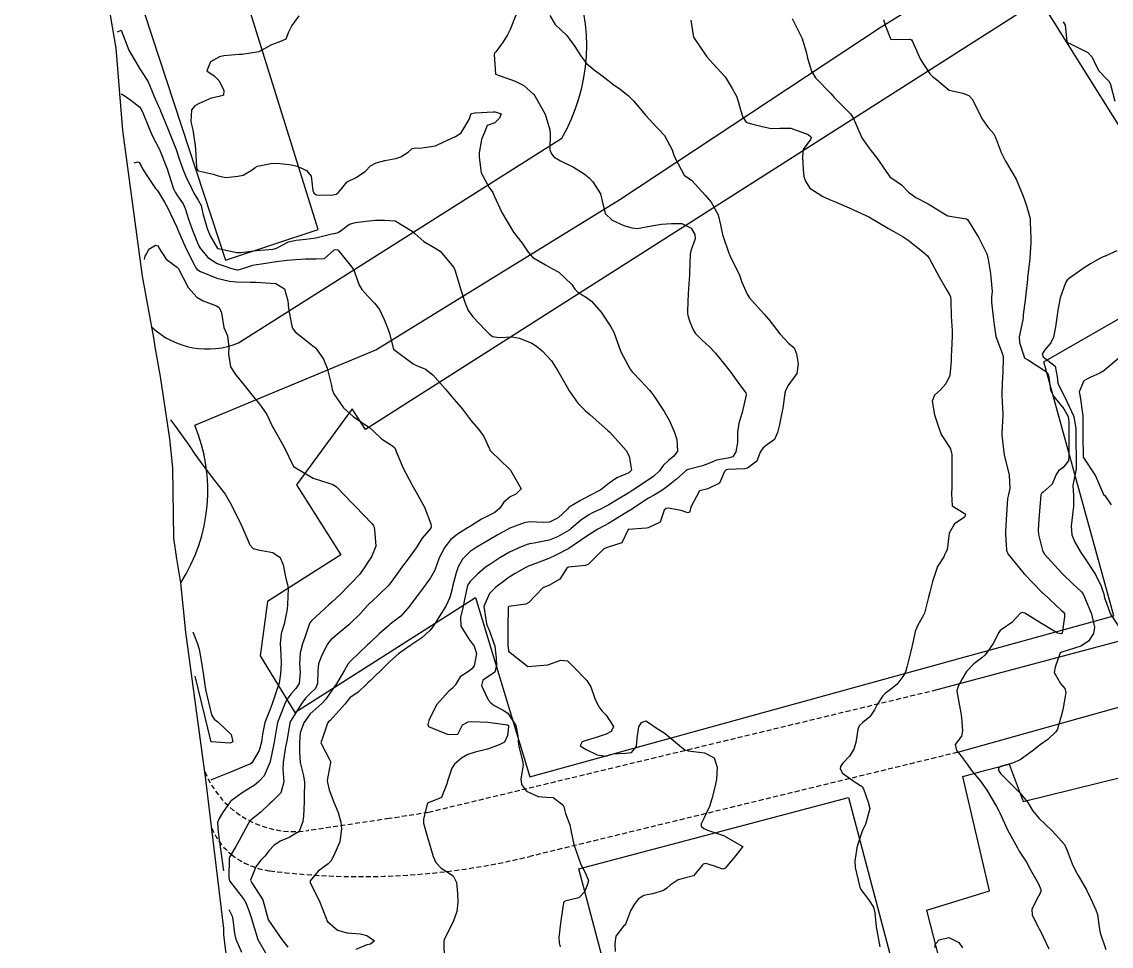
# Model space of a CAD drawing. Header units: metres. Extents: x 292545 to 299085, y 7450245 to 7463078.
# Drawn here: x 296033.8 to 296144.2, y 7455390.2 to 7455483.9 of the extents above; entities that cross this region are included whole.
import ezdxf

# ---------------------------------------------------------------- set-up
doc = ezdxf.new("R2010")
doc.units = ezdxf.units.M
doc.linetypes.add('DASHED', pattern=[0.75, 0.5, -0.25])
for name, color, linetype in [('Area', 45, 'Continuous'), ('Curvas de Nivel 1m', 11, 'Continuous'), ('Curvas de Nivel 5m', 15, 'Continuous'), ('Edificações', 30, 'Continuous'), ('Vias Primárias', 230, 'Continuous'), ('Vias Secundárias', 230, 'DASHED')]:
    doc.layers.add(name, color=color, linetype=linetype)

msp = doc.modelspace()

# ---------------------------------------------------------------- linework, layer by layer
at = {"layer": 'Area'}
msp.add_polyline3d([(296054.89, 7455386.61, 708.55), (296054.32, 7455391.37, 707.83), (296054.32, 7455392.01, 698.09), (296052.5, 7455407.09, 700.59), (296050.46, 7455422.05, 701.82), (296049.96, 7455427.05, 701.51), (296049.57, 7455429.49, 701.46), (296049.26, 7455431.58, 701.39), (296049.14, 7455438.7, 701.05), (296048.86, 7455441.63, 700.8), (296047.89, 7455447.95, 700.31), (296047.39, 7455450.76, 700.3), (296047.22, 7455451.88, 700.38), (296046.07, 7455458.13, 699.91), (296044.08, 7455472.91, 700.75), (296043.41, 7455481.26, 696.36), (296041.53, 7455492.29, 702.73)], dxfattribs=at)
at = {"layer": 'Curvas de Nivel 1m', "flags": 128}
for points, elevation in [([(296061.92, 7455484.52), (296061.22, 7455483.55), (296060.88, 7455482.86), (296060.6, 7455482.16), (296059.89, 7455481.86), (296059.16, 7455481.6), (296057.88, 7455480.89), (296056.19, 7455480.61), (296055.88, 7455480.59), (296054.33, 7455480.48), (296053.87, 7455480.36), (296052.97, 7455479.85), (296052.59, 7455478.96), (296053.33, 7455478.43), (296053.84, 7455477.94), (296054.32, 7455476.94), (296054.3, 7455476.47), (296053.83, 7455476.36), (296053.04, 7455476.17), (296051.82, 7455475.64), (296051.39, 7455475.4), (296051.04, 7455474.98), (296050.99, 7455473.78), (296051.18, 7455472.98), (296051.41, 7455471.33), (296051.44, 7455470.97), (296051.54, 7455469.17), (296051.59, 7455468.97), (296051.73, 7455468.81), (296053.24, 7455468.46), (296053.73, 7455468.3), (296054.51, 7455468.15), (296055.73, 7455468.26), (296056.28, 7455468.37), (296057.2, 7455468.91), (296057.48, 7455469.16), (296057.74, 7455469.29), (296059.07, 7455469.56), (296059.74, 7455469.59), (296061.18, 7455469.42), (296061.74, 7455469.28), (296062.71, 7455468.84), (296063.16, 7455468.26), (296063.35, 7455466.83), (296063.45, 7455466.56), (296063.71, 7455466.39), (296065.23, 7455466.33), (296065.71, 7455466.44), (296065.92, 7455466.59), (296066.09, 7455466.8), (296066.8, 7455467.71), (296067.73, 7455468.14), (296068.67, 7455468.77), (296069.18, 7455469.32), (296069.75, 7455469.61), (296070.64, 7455469.85), (296071.75, 7455470.06), (296072.26, 7455470.22), (296072.99, 7455470.72), (296073.41, 7455471.07), (296073.77, 7455471.13), (296074.17, 7455471.11), (296075.77, 7455471.36), (296076.68, 7455471.77), (296077.78, 7455472.3), (296078.38, 7455472.65), (296079.17, 7455474.01), (296079.39, 7455474.64), (296079.74, 7455474.69), (296079.8, 7455474.7), (296081.62, 7455474.79), (296081.81, 7455474.79), (296082.41, 7455474.6), (296082.27, 7455474.14), (296081.79, 7455473.67), (296080.99, 7455473.42), (296080.7, 7455472.62), (296080.42, 7455471.98), (296080.2, 7455470.63), (296080.2, 7455470.19), (296080.39, 7455468.62), (296081.2, 7455467.13), (296081.57, 7455466.61), (296081.62, 7455466.52), (296081.71, 7455466.29), (296082.5, 7455464.6), (296083.66, 7455462.59), (296084.55, 7455461.48), (296085.15, 7455460.57), (296085.64, 7455460.04), (296086.9, 7455459.27), (296087.62, 7455458.89), (296088.26, 7455458.53), (296089.6, 7455457.3), (296089.88, 7455456.8), (296090.18, 7455456.51), (296091.07, 7455455.98), (296091.58, 7455455.59), (296092.55, 7455454.48), (296093.55, 7455452.98), (296093.84, 7455452.47), (296094.02, 7455451.99), (296094.56, 7455450.46), (296095.5, 7455448.7), (296095.69, 7455448.45), (296096.57, 7455447.52), (296097.47, 7455446.58), (296097.6, 7455446.42), (296097.89, 7455445.99), (296098.93, 7455444.41), (296099.44, 7455443.54), (296099.97, 7455442.39), (296100.24, 7455441.57), (296100.3, 7455440.39), (296099.92, 7455439.87), (296099.39, 7455439.45), (296098.85, 7455438.94), (296098.46, 7455438.41), (296097.91, 7455437.87), (296097.36, 7455437.5), (296095.78, 7455436.44), (296095.35, 7455436.17), (296094.29, 7455435.52), (296093.34, 7455434.96), (296092.41, 7455434.48), (296091.68, 7455434.14), (296091.32, 7455433.94), (296090.46, 7455433.36), (296089.49, 7455432.52), (296089.39, 7455432.43), (296089.3, 7455432.37), (296088.12, 7455431.71), (296087.29, 7455431.36), (296085.78, 7455431.06), (296085.29, 7455431), (296084.95, 7455430.91), (296084.2, 7455430.58), (296083.57, 7455430.3), (296083.28, 7455430.14), (296082.3, 7455429.57), (296081.27, 7455428.91), (296080.85, 7455428.62), (296079.98, 7455427.9), (296079.24, 7455427.15), (296079.04, 7455426.83), (296078.98, 7455426.64), (296078.68, 7455425.18), (296078.57, 7455424.65), (296078.31, 7455423.54), (296078.35, 7455422.65), (296079.17, 7455421.28), (296079.69, 7455420.63), (296079.92, 7455419.87), (296079.69, 7455418.63), (296079.46, 7455418.31), (296079.13, 7455418.04), (296078.28, 7455417.5), (296077.76, 7455416.65), (296077.45, 7455416.32), (296077.11, 7455416.06), (296075.86, 7455414.68), (296075.08, 7455413.1), (296074.99, 7455412.69), (296075.07, 7455412.49), (296075.47, 7455412.29), (296077.06, 7455411.66), (296078.02, 7455411.69), (296078.52, 7455412.65), (296079.08, 7455412.94), (296079.42, 7455412.98), (296081.08, 7455412.92), (296081.35, 7455412.89), (296083.07, 7455412.66), (296083.15, 7455412.59), (296083.17, 7455412.49), (296083.06, 7455411.56), (296082.76, 7455410.88), (296082.22, 7455410.6), (296081.04, 7455410.18), (296079.8, 7455409.86), (296079.03, 7455409.62), (296078.41, 7455409.26), (296077.69, 7455408.65), (296077.42, 7455408.25), (296077.01, 7455407.05), (296076.93, 7455406.66), (296076.37, 7455405.28), (296074.97, 7455404.69), (296074.55, 7455403.1), (296074.55, 7455402.69), (296074.93, 7455401.34), (296075.14, 7455400.69), (296075.53, 7455399.3), (296075.81, 7455398.68), (296076.33, 7455398.1), (296076.89, 7455397.78), (296077.57, 7455397.34), (296077.9, 7455396.65), (296077.99, 7455395.53), (296078.02, 7455394.65), (296077.92, 7455393.73), (296077.56, 7455392.66), (296076.82, 7455391.22), (296076.65, 7455390.84), (296076.63, 7455390.67), (296076.65, 7455388.81)], 696), ([(296087.35, 7455484.55), (296087.91, 7455483.66), (296088.48, 7455483.1), (296089.08, 7455482.52), (296089.89, 7455481.41), (296090.45, 7455480.51), (296091.07, 7455479.71), (296091.86, 7455479.06), (296092.62, 7455478.48), (296093.84, 7455477.52), (296094.47, 7455477.09), (296095.3, 7455476.45), (296095.82, 7455475.91), (296097.08, 7455474.43), (296097.8, 7455473.66), (296098.97, 7455472.41), (296099.77, 7455470.93), (296099.88, 7455470.51), (296099.92, 7455470.4), (296100.07, 7455470.08), (296100.96, 7455468.38), (296101.42, 7455468.06), (296101.73, 7455467.83), (296103.11, 7455466.36), (296103.7, 7455465.62), (296104.43, 7455464.34), (296104.66, 7455463.35), (296104.87, 7455462.34), (296105.5, 7455460.47), (296105.55, 7455460.33), (296105.64, 7455460.11), (296106.53, 7455458.32), (296106.82, 7455457.53), (296107.34, 7455456.3), (296107.59, 7455455.95), (296109.09, 7455454.28), (296109.56, 7455453.73), (296110.65, 7455452.27), (296111.53, 7455451.34), (296112.13, 7455450.85), (296112.36, 7455450.25), (296112.53, 7455449.23), (296112.38, 7455448.25), (296111.48, 7455447.02), (296111.23, 7455446.51), (296111.18, 7455446.26), (296110.97, 7455444.76), (296110.88, 7455444.27), (296110.62, 7455443.08), (296110.43, 7455442.27), (296110.13, 7455441.56), (296109.41, 7455441.05), (296108.97, 7455440.72), (296108.66, 7455440.29), (296108.32, 7455439.36), (296107.38, 7455438.68), (296107.08, 7455438.61), (296105.38, 7455438.52), (296105.22, 7455438.49), (296105.06, 7455438.33), (296104.54, 7455437.16), (296103.36, 7455436.56), (296102.53, 7455436.36), (296101.62, 7455434.66), (296101.58, 7455434.38), (296101.51, 7455434.2), (296101.33, 7455434.14), (296100.67, 7455434.39), (296099.34, 7455434.62), (296099.15, 7455434.58), (296098.94, 7455434.4), (296098.54, 7455433.18), (296097.31, 7455432.61), (296097.14, 7455432.59), (296095.3, 7455432.46), (296094.64, 7455431.1), (296093.28, 7455430.64), (296092.83, 7455430.48), (296091.27, 7455428.95), (296090.96, 7455428.81), (296089.26, 7455428.63), (296089.18, 7455428.61), (296089.07, 7455428.52), (296088.37, 7455427.41), (296087.24, 7455426.77), (296087.06, 7455426.71), (296086.63, 7455426.55), (296085.22, 7455425.03), (296084.91, 7455424.88), (296083.21, 7455424.64), (296083.13, 7455424.59), (296083.12, 7455424.5), (296083.1, 7455422.59), (296083.1, 7455420.66), (296083.11, 7455420.59), (296083.12, 7455420.54), (296083.16, 7455420.1), (296085.14, 7455418.57), (296087.14, 7455418.74), (296088.48, 7455419.19), (296089.15, 7455419.12), (296089.74, 7455418.51), (296091.12, 7455417.14), (296091.51, 7455416.49), (296091.93, 7455415.32), (296092.32, 7455414.48), (296092.65, 7455414.04), (296093.08, 7455413.62), (296093.8, 7455412.46), (296093.56, 7455411.97), (296093.06, 7455411.71), (296092.14, 7455411.4), (296091.05, 7455411.06), (296090.62, 7455410.93), (296090.44, 7455410.51), (296091.04, 7455410.15), (296092.15, 7455409.6), (296093.03, 7455409.47), (296093.77, 7455409.72), (296095.04, 7455409.78), (296095.63, 7455409.85), (296096.14, 7455410.44), (296096.19, 7455411.3), (296096.38, 7455412.44), (296096.63, 7455412.89), (296097.08, 7455413.05), (296097.46, 7455412.81), (296098.03, 7455412.42), (296099.06, 7455411.77), (296100.69, 7455410.38), (296101.04, 7455410.1), (296101.39, 7455410.02), (296103.04, 7455409.81), (296104, 7455409.31), (296104.33, 7455408.34), (296104.23, 7455407.11), (296104.07, 7455406.34), (296103.78, 7455405.15), (296103.55, 7455404.35), (296102.96, 7455403.14), (296102.69, 7455402.62), (296102.69, 7455402.36), (296102.95, 7455402.12), (296103.34, 7455401.96), (296104.94, 7455401.43), (296106.92, 7455400.31), (296106.02, 7455399.21), (296105.31, 7455398.33), (296105.12, 7455398.11), (296104.9, 7455398.01), (296103.93, 7455398.34), (296103.15, 7455398.6), (296102.9, 7455398.52), (296102.82, 7455398.45), (296102.76, 7455398.36), (296101.91, 7455397.34), (296100.88, 7455397.06), (296100.35, 7455396.92), (296099.54, 7455396.39), (296099.2, 7455396.08), (296098.87, 7455395.84), (296097.76, 7455395.52), (296096.87, 7455395.34), (296096.32, 7455394.98), (296095.9, 7455394.44), (296095.52, 7455393.77), (296095.02, 7455392.45), (296094.94, 7455392.34), (296094.83, 7455392.24), (296094.05, 7455391.22), (296093.94, 7455390.46), (296093.98, 7455389.65)], 694), ([(296101.64, 7455484.09), (296101.9, 7455482.37), (296103.27, 7455480.36), (296103.87, 7455479.69), (296105.11, 7455478.34), (296105.84, 7455477.15), (296106.14, 7455476.63), (296106.3, 7455476.32), (296106.52, 7455475.62), (296106.88, 7455474.31), (296107.24, 7455473.75), (296107.8, 7455473.56), (296108.74, 7455473.34), (296109.79, 7455473.12), (296110.68, 7455473.15), (296111.79, 7455473.15), (296113.53, 7455472.49), (296113.78, 7455472.3), (296113.83, 7455472.23), (296113.84, 7455472.17), (296113.78, 7455472), (296113.03, 7455470.97), (296112.97, 7455470.24), (296113.03, 7455468.95), (296113.11, 7455468.24), (296113.25, 7455467.76), (296113.72, 7455467.07), (296115.02, 7455466.22), (296115.71, 7455465.91), (296116.2, 7455465.7), (296117.7, 7455465.06), (296119.68, 7455464.16), (296121.67, 7455462.98), (296122.21, 7455462.67), (296123.17, 7455462.12), (296123.66, 7455461.78), (296125.12, 7455460.62), (296125.63, 7455460.18), (296125.71, 7455460.09), (296125.82, 7455459.9), (296126.8, 7455458.08), (296127.6, 7455456.72), (296127.84, 7455456.31), (296127.95, 7455456.06), (296128, 7455455.65), (296128.04, 7455454.06), (296128.12, 7455452.63), (296128.12, 7455452.06), (296128.05, 7455450.58), (296128.03, 7455450.06), (296128.03, 7455449.55), (296127.9, 7455448.06), (296127.48, 7455447.23), (296126.94, 7455446.62), (296126.34, 7455446.08), (296126.09, 7455445.46), (296126.34, 7455444.08), (296126.77, 7455442.74), (296127.03, 7455442.07), (296127.42, 7455441.46), (296127.97, 7455440.62), (296128.09, 7455440.06), (296128.1, 7455439.35), (296128.11, 7455438.06), (296128.1, 7455436.79), (296128.05, 7455436.06), (296128.14, 7455434.86), (296129.33, 7455434.11), (296129.44, 7455434.04), (296129.47, 7455433.9), (296129.33, 7455433.68), (296128.36, 7455433.01), (296127.83, 7455432.06), (296127.61, 7455430.39), (296127.45, 7455430.07), (296127.4, 7455429.95), (296127.28, 7455429.68), (296126.66, 7455428.68), (296126.43, 7455428.08), (296126.14, 7455427.19), (296125.85, 7455426.08), (296125.73, 7455425.58), (296125.35, 7455424.09), (296125.32, 7455423.98), (296125.21, 7455423.77), (296124.6, 7455422.69), (296124.39, 7455422.1), (296124.18, 7455421.11), (296123.93, 7455420.11), (296123.52, 7455418.49), (296123.44, 7455418.12), (296123.35, 7455417.91), (296123.13, 7455417.53), (296122.51, 7455416.74), (296121.76, 7455416.13), (296121.39, 7455415.86), (296121.11, 7455415.57), (296120.54, 7455414.71), (296120.26, 7455414.15), (296119.8, 7455413.44), (296119.07, 7455412.87), (296118.69, 7455412.55), (296118.56, 7455412.18), (296118.38, 7455410.85), (296118.16, 7455410.18), (296117.74, 7455409.48), (296117.03, 7455408.72), (296116.8, 7455408.42), (296116.79, 7455408.19), (296117.02, 7455407.75), (296118.4, 7455406.77), (296119, 7455406.38), (296119.15, 7455406.17), (296119.62, 7455404.8), (296119.8, 7455404.16), (296119.33, 7455402.54), (296119.15, 7455402.17), (296119.09, 7455402.03), (296118.95, 7455401.67), (296118.56, 7455400.54), (296118.47, 7455400.17), (296118.25, 7455398.83), (296118.3, 7455398.18), (296118.73, 7455396.32), (296118.77, 7455396.17), (296118.87, 7455395.96), (296119.64, 7455394.94), (296120.16, 7455394.15), (296120.3, 7455393.6), (296120.43, 7455392.15), (296120.8, 7455390.14)], 693), ([(296111.92, 7455484.25), (296112.94, 7455482.24), (296113.38, 7455480.73), (296113.47, 7455480.23), (296113.86, 7455478.91), (296114.27, 7455478.23), (296115.84, 7455476.64), (296116.04, 7455476.41), (296116.22, 7455476.2), (296117.81, 7455474.59), (296118.08, 7455474.18), (296118.32, 7455473.65), (296118.96, 7455472.17), (296119.77, 7455471.02), (296120.47, 7455470.15), (296121.73, 7455468.31), (296121.81, 7455468.21), (296121.92, 7455468.14), (296122.98, 7455467.38), (296123.72, 7455466.64), (296124.46, 7455466.1), (296125.7, 7455465.47), (296127.29, 7455464.47), (296127.69, 7455464.26), (296128.91, 7455464.05), (296129.57, 7455463.93), (296129.68, 7455463.87), (296130.84, 7455462.03), (296131.64, 7455460.39), (296131.73, 7455460.02), (296132.01, 7455458.4), (296132.06, 7455458.01), (296132.17, 7455456.58), (296132.13, 7455456.01), (296132.11, 7455455.49), (296132.28, 7455454.01), (296132.37, 7455453.2), (296132.57, 7455452.01), (296133.2, 7455450.32), (296133.3, 7455450), (296133.25, 7455448.25), (296133.24, 7455448), (296133.17, 7455446.31), (296133.17, 7455446), (296133.28, 7455444.17), (296133.28, 7455444), (296133.18, 7455442.25), (296133.17, 7455442), (296133.4, 7455440), (296133.9, 7455437.99), (296133.99, 7455436.62), (296133.84, 7455435.99), (296133.75, 7455435.59), (296133.65, 7455434), (296133.55, 7455432.24), (296133.54, 7455432), (296133.64, 7455430.34), (296133.77, 7455429.99), (296135.26, 7455428.14), (296135.41, 7455427.97), (296137.23, 7455426.11), (296137.4, 7455425.95), (296139.22, 7455424.23), (296139.38, 7455424.09), (296139.53, 7455423.93), (296139.52, 7455423.61), (296139.28, 7455421.93), (296139.18, 7455421.87), (296138.81, 7455421.93), (296137.2, 7455422.93), (296135.5, 7455423.97), (296135.21, 7455424.03), (296135.07, 7455423.97), (296134.17, 7455423.01), (296133.19, 7455422.36), (296132.98, 7455422.21), (296132.85, 7455422), (296132.3, 7455420.88), (296131.69, 7455420.01), (296131.45, 7455419.72), (296131.15, 7455419.45), (296130.34, 7455418.84), (296129.59, 7455418.04), (296129.13, 7455417.32), (296128.69, 7455416.48), (296128.6, 7455416.06), (296128.94, 7455414.21), (296128.97, 7455414.05), (296129.08, 7455413.4), (296129.19, 7455412.05), (296129.06, 7455411.48), (296128.45, 7455410.66), (296128.58, 7455410.05), (296129.04, 7455409.47), (296129.65, 7455408.66), (296130.1, 7455408.03), (296131.01, 7455406.94), (296131.64, 7455406.01), (296132.63, 7455404.35), (296132.84, 7455404), (296132.97, 7455403.72), (296133.74, 7455401.99), (296134.74, 7455400.17), (296134.84, 7455399.98), (296134.92, 7455399.84), (296135.65, 7455398.71), (296136.08, 7455397.96), (296136.88, 7455396.51), (296137.13, 7455395.95), (296137.12, 7455395.7), (296136.87, 7455395.29), (296136.19, 7455393.96), (296136.25, 7455393.36), (296136.84, 7455392.18), (296136.95, 7455391.95), (296137.07, 7455391.71), (296137.93, 7455389.94)], 692), ([(296121.17, 7455484.14), (296121.34, 7455483.57), (296121.9, 7455482.14), (296123.9, 7455482.16), (296124, 7455482.11), (296124.1, 7455481.91), (296124.92, 7455480.1), (296125.86, 7455478.65), (296126.15, 7455478.38), (296126.53, 7455478.08), (296127.84, 7455476.99), (296129.2, 7455476.68), (296129.83, 7455476.45), (296130.18, 7455476.04), (296130.53, 7455475.32), (296131.21, 7455474.03), (296131.79, 7455473.19), (296132.34, 7455472.56), (296132.6, 7455472.01), (296133.08, 7455470.68), (296133.42, 7455469.99), (296133.54, 7455469.78), (296133.75, 7455469.45), (296134.62, 7455467.98), (296135.27, 7455466.42), (296135.43, 7455465.97), (296135.7, 7455465.16), (296136.02, 7455463.97), (296136.05, 7455463.6), (296136.1, 7455461.97), (296136.09, 7455461.53), (296136, 7455459.97), (296135.97, 7455459.63), (296135.78, 7455457.97), (296135.77, 7455457.81), (296135.6, 7455456.3), (296135.56, 7455456), (296135.56, 7455455.97), (296135.34, 7455454.2), (296135.33, 7455453.97), (296135.29, 7455453.7), (296134.91, 7455451.98), (296134.95, 7455451.4), (296135.42, 7455449.97), (296135.44, 7455449.9), (296135.51, 7455449.82), (296135.85, 7455449.62), (296137.5, 7455448.58), (296137.83, 7455448.27), (296137.91, 7455447.94), (296138.11, 7455446.57), (296138.43, 7455445.94), (296139.45, 7455444.68), (296139.88, 7455443.92), (296139.97, 7455443.38), (296139.95, 7455441.91), (296139.94, 7455440.45), (296139.96, 7455439.92), (296139.91, 7455439.41), (296139.38, 7455438.73), (296138.91, 7455438.41), (296138.63, 7455437.94), (296138.25, 7455437.05), (296137.36, 7455436.22), (296137.2, 7455436.11), (296137.12, 7455435.95), (296136.98, 7455434.3), (296136.96, 7455433.95), (296136.86, 7455432.4), (296136.89, 7455431.95), (296137.29, 7455430.33), (296137.49, 7455429.95), (296139.25, 7455428.01), (296139.33, 7455427.93), (296140.32, 7455426.99), (296141.24, 7455426.12), (296141.39, 7455425.9), (296141.53, 7455425.6), (296142.25, 7455423.89), (296142.55, 7455422.53), (296142.44, 7455421.89), (296141.93, 7455421.13), (296141.17, 7455420.62), (296139.24, 7455420), (296139.16, 7455419.98), (296139.13, 7455419.97), (296139.08, 7455419.93), (296138.58, 7455418.49), (296138.46, 7455417.94), (296139.12, 7455416.85), (296139.54, 7455416.34), (296139.65, 7455415.92), (296139.35, 7455414.18), (296139.29, 7455413.93), (296139.26, 7455413.76), (296139.08, 7455413.17), (296138.79, 7455412.21), (296138.63, 7455411.93), (296137.83, 7455411.17), (296137.05, 7455410.6), (296136.25, 7455409.96), (296135.03, 7455409.11), (296134.25, 7455408.77), (296133.03, 7455408.41), (296132.81, 7455408.21), (296132.82, 7455408), (296133.02, 7455407.71), (296134.75, 7455405.98), (296134.99, 7455405.75), (296135.79, 7455404.77), (296136.28, 7455403.96), (296136.96, 7455403.16), (296138.23, 7455401.94), (296138.94, 7455401.17), (296139.51, 7455400.51), (296139.78, 7455399.92), (296140.28, 7455398.55), (296140.59, 7455397.91), (296140.9, 7455397.38), (296141.73, 7455395.9), (296142.11, 7455395.13), (296142.7, 7455393.88), (296142.85, 7455393.41), (296143.06, 7455391.88), (296143.14, 7455391.55), (296143.71, 7455389.87)], 691), ([(296043.54, 7455482.89), (296043.9, 7455483.06), (296044.7, 7455481.05), (296045.85, 7455479.08), (296045.88, 7455479.04), (296046.65, 7455477.84), (296046.98, 7455477.02), (296047.22, 7455476.41), (296047.81, 7455475.13), (296047.87, 7455475.01), (296047.91, 7455474.91), (296048.69, 7455473), (296049.29, 7455471.47), (296049.47, 7455470.99), (296049.75, 7455470.13), (296050.15, 7455468.99), (296050.48, 7455468.23), (296051.08, 7455466.98), (296051.29, 7455466.56), (296051.7, 7455465.83), (296052.02, 7455465.29), (296052.1, 7455464.96), (296052.18, 7455464.47), (296052.62, 7455462.96), (296052.94, 7455462.23), (296053.64, 7455461.01), (296053.73, 7455460.94), (296055.64, 7455460.52), (296056.04, 7455460.52), (296057.64, 7455460.72), (296059.32, 7455460.87), (296059.64, 7455460.96), (296060.88, 7455461.63), (296061.65, 7455461.79), (296062.62, 7455461.87), (296063.65, 7455462.01), (296065.27, 7455462.42), (296065.66, 7455462.49), (296065.91, 7455462.55), (296066.23, 7455462.79), (296067.05, 7455463.41), (296067.67, 7455463.57), (296068.74, 7455463.7), (296069.68, 7455463.8), (296070.61, 7455463.81), (296071.68, 7455463.73), (296073.39, 7455462.71), (296073.66, 7455462.45), (296074.6, 7455461.64), (296075.65, 7455461.03), (296076.23, 7455460.67), (296077.62, 7455459), (296077.76, 7455458.66), (296077.82, 7455458.45), (296078.36, 7455456.65), (296078.74, 7455455.49), (296079.09, 7455454.64), (296079.56, 7455454.02), (296080.88, 7455452.62), (296081.2, 7455452.28), (296081.54, 7455452.01), (296082.22, 7455451.92), (296083.54, 7455451.97), (296084.29, 7455451.83), (296085.53, 7455451.34), (296086, 7455451.04), (296086.58, 7455450.55), (296087.51, 7455449.56), (296088.18, 7455448.53), (296089.11, 7455446.89), (296089.33, 7455446.52), (296089.47, 7455446.28), (296090.2, 7455445.24), (296090.92, 7455444.5), (296091.45, 7455444.06), (296093.25, 7455442.47), (296093.42, 7455442.3), (296095.08, 7455440.45), (296095.39, 7455439.88), (296095.63, 7455438.45), (296095.37, 7455438.19), (296094.14, 7455437.69), (296093.36, 7455437.14), (296092.51, 7455436.48), (296091.35, 7455435.85), (296090.46, 7455435.39), (296089.33, 7455434.7), (296089.23, 7455434.62), (296089.14, 7455434.52), (296088.21, 7455433.64), (296087.31, 7455433.2), (296086.7, 7455433.17), (296085.31, 7455433.23), (296084.76, 7455433.13), (296083.3, 7455432.59), (296082.03, 7455431.86), (296081.29, 7455431.44), (296079.9, 7455430.63), (296079.28, 7455430.22), (296078.49, 7455429.43), (296078.07, 7455428.65), (296077.86, 7455428.05), (296077.5, 7455426.66), (296077.45, 7455426.43), (296077.22, 7455425.57), (296076.82, 7455424.67), (296076.19, 7455423.66), (296075.56, 7455422.68), (296075.41, 7455422.46), (296075.19, 7455422.2), (296074.39, 7455421.48), (296073.28, 7455420.71), (296073.21, 7455420.66), (296073.16, 7455420.64), (296072.03, 7455419.84), (296071.15, 7455419.08), (296070.8, 7455418.74), (296069.13, 7455417.08), (296068.96, 7455416.93), (296068.77, 7455416.76), (296067.92, 7455415.96), (296067.1, 7455415.37), (296066.82, 7455415.06), (296066.62, 7455414.79), (296065.08, 7455413.08), (296064.93, 7455412.95), (296064.81, 7455412.81), (296064.37, 7455411.5), (296064.15, 7455410.82), (296065.03, 7455409.12), (296065.14, 7455408.93), (296065.14, 7455408.81), (296065.02, 7455408.28), (296064.8, 7455407.01), (296064.82, 7455406.81), (296064.99, 7455406.06), (296065.47, 7455404.8), (296065.92, 7455403.76), (296066.16, 7455402.79), (296066.25, 7455402.1), (296066.06, 7455400.79), (296065.42, 7455399.32), (296065.16, 7455398.81), (296064.9, 7455398.54), (296063.89, 7455397.82), (296063.07, 7455396.83), (296063.07, 7455396.63), (296063.97, 7455394.82), (296064.71, 7455392.94), (296064.76, 7455392.81), (296064.83, 7455392.7), (296065.84, 7455391.81), (296066.82, 7455391.54), (296068.13, 7455391.46), (296068.82, 7455391.3), (296069.59, 7455390.75), (296069.17, 7455390.4), (296068.81, 7455390.33), (296067.71, 7455389.86)], 697), ([(296043.92, 7455476.57), (296043.95, 7455476.58), (296043.99, 7455476.58), (296044.1, 7455476.52), (296044.88, 7455475.99), (296045.82, 7455475.27), (296045.9, 7455475.13), (296045.95, 7455475.04), (296046.06, 7455474.79), (296046.77, 7455473.03), (296047.09, 7455472.33), (296047.76, 7455471.05), (296047.78, 7455471.01), (296047.79, 7455470.98), (296048.57, 7455469), (296048.98, 7455467.73), (296049.2, 7455467), (296049.37, 7455466.65), (296049.7, 7455466.16), (296050.18, 7455465.47), (296050.41, 7455464.98), (296050.75, 7455463.9), (296051.08, 7455462.98), (296051.65, 7455461.52), (296051.81, 7455461.14), (296051.91, 7455460.97), (296052.7, 7455460.02), (296053.63, 7455459.42), (296055.01, 7455458.93), (296055.62, 7455458.77), (296055.77, 7455458.77), (296056.24, 7455458.91), (296057.27, 7455459.26), (296057.63, 7455459.32), (296058.13, 7455459.39), (296059.63, 7455459.62), (296060.74, 7455459.75), (296061.63, 7455459.82), (296062.59, 7455459.88), (296063.63, 7455459.88), (296064.53, 7455459.92), (296065.5, 7455460.8), (296065.64, 7455460.83), (296065.86, 7455460.8), (296067.17, 7455459.23), (296067.48, 7455458.78), (296067.61, 7455458.46), (296068.03, 7455457.21), (296068.29, 7455456.77), (296068.91, 7455456.09), (296069.58, 7455455.38), (296070.08, 7455454.74), (296070.55, 7455453.75), (296070.96, 7455452.74), (296071.11, 7455452.31), (296071.52, 7455450.73), (296073.51, 7455449.26), (296073.86, 7455449.06), (296074.75, 7455448.69), (296075.49, 7455448.14), (296076.78, 7455446.67), (296077.47, 7455445.88), (296078.5, 7455444.65), (296079.43, 7455443.43), (296080.11, 7455442.63), (296080.67, 7455441.87), (296081.23, 7455440.61), (296081.29, 7455440.5), (296081.4, 7455440.35), (296083.24, 7455438.59), (296083.38, 7455438.45), (296084.44, 7455436.58), (296083.9, 7455436.04), (296083.34, 7455435.76), (296082.7, 7455435.23), (296082.29, 7455434.6), (296081.78, 7455434.16), (296081.32, 7455433.93), (296080.44, 7455433.5), (296079.31, 7455432.8), (296079.21, 7455432.73), (296079.08, 7455432.64), (296077.99, 7455431.96), (296077.29, 7455431.41), (296076.7, 7455430.67), (296076.15, 7455429.56), (296075.84, 7455428.68), (296075.67, 7455428.27), (296075.25, 7455427.54), (296074.9, 7455427.04), (296074.64, 7455426.7), (296074.04, 7455425.88), (296073.21, 7455424.76), (296073.19, 7455424.73), (296073.18, 7455424.71), (296072.26, 7455423.66), (296071.19, 7455422.85), (296071.03, 7455422.73), (296070.06, 7455421.87), (296069.17, 7455421.04), (296069.03, 7455420.9), (296068.88, 7455420.76), (296068.01, 7455419.92), (296067.15, 7455419.11), (296066.88, 7455418.78), (296066.53, 7455418.19), (296065.72, 7455416.8), (296065.48, 7455416.44), (296065.11, 7455415.89), (296064.65, 7455415.26), (296064.26, 7455414.82), (296063.64, 7455414.27), (296063.08, 7455413.76), (296062.43, 7455412.84), (296062.07, 7455411.83), (296061.97, 7455410.84), (296062, 7455409.88), (296062.07, 7455408.84), (296062.38, 7455407.47), (296062.49, 7455406.84), (296062.47, 7455405.35), (296062.45, 7455404.84), (296062.4, 7455403.4), (296062.34, 7455402.84), (296061.95, 7455401.83), (296060.94, 7455401.23), (296060.01, 7455400.86), (296059.38, 7455400.42), (296058.92, 7455399.89), (296058.48, 7455399.32), (296058.05, 7455398.89), (296057.55, 7455398.24), (296057.02, 7455396.9), (296057.15, 7455396.62), (296058.27, 7455394.89), (296058.81, 7455392.9), (296058.82, 7455392.88), (296058.83, 7455392.84), (296060.21, 7455390.87), (296060.8, 7455390.1)], 698), ([(296045.23, 7455469.61), (296045.58, 7455469.74), (296045.75, 7455469.67), (296045.97, 7455469.26), (296046.09, 7455469.03), (296046.72, 7455468.02), (296047.4, 7455467.01), (296047.55, 7455466.86), (296047.71, 7455466.65), (296048.3, 7455465.62), (296048.63, 7455465.01), (296049.55, 7455463.11), (296049.59, 7455462.99), (296049.61, 7455462.94), (296049.66, 7455462.83), (296050.47, 7455460.98), (296051.3, 7455459.3), (296051.48, 7455458.97), (296051.62, 7455458.81), (296051.96, 7455458.62), (296053.61, 7455457.93), (296054.89, 7455457.64), (296055.6, 7455457.55), (296057, 7455457.51), (296057.6, 7455457.51), (296059.05, 7455457.43), (296059.6, 7455457.38), (296060.47, 7455456.86), (296060.81, 7455455.63), (296060.87, 7455454.86), (296061.16, 7455453.24), (296061.28, 7455452.85), (296061.54, 7455452.49), (296063.16, 7455451.2), (296063.52, 7455450.94), (296063.58, 7455450.89), (296063.63, 7455450.83), (296064.42, 7455449.72), (296064.8, 7455448.81), (296065.22, 7455447.06), (296065.27, 7455446.8), (296065.31, 7455446.64), (296065.47, 7455446.21), (296066.43, 7455444.79), (296067.44, 7455443.92), (296069.11, 7455442.76), (296069.42, 7455442.48), (296070.31, 7455441.65), (296071.41, 7455440.94), (296071.64, 7455440.73), (296071.83, 7455440.29), (296072.46, 7455438.72), (296073.36, 7455437.01), (296073.53, 7455436.71), (296073.82, 7455436.23), (296074.67, 7455434.7), (296075.31, 7455433.01), (296075.34, 7455432.69), (296075.3, 7455432.6), (296074.42, 7455431.58), (296073.87, 7455430.7), (296073.64, 7455430.34), (296073.27, 7455429.84), (296072.79, 7455429.19), (296072.44, 7455428.72), (296071.94, 7455428.04), (296071.24, 7455427.09), (296071.09, 7455426.88), (296070.96, 7455426.73), (296069.22, 7455425.05), (296069.06, 7455424.91), (296068.92, 7455424.76), (296068.09, 7455423.88), (296067.19, 7455422.98), (296066.98, 7455422.78), (296066.02, 7455421.96), (296065.17, 7455421.25), (296064.96, 7455421.02), (296064.82, 7455420.81), (296064.26, 7455419.71), (296063.92, 7455418.82), (296063.84, 7455418.12), (296063.8, 7455416.82), (296063.6, 7455416.34), (296063.11, 7455415.84), (296062.6, 7455415.34), (296062.21, 7455414.84), (296061.07, 7455413.01), (296061.02, 7455412.85), (296060.72, 7455411.19), (296060.66, 7455410.86), (296060.58, 7455410.4), (296060.34, 7455408.86), (296060.3, 7455408.15), (296060.4, 7455406.86), (296060.11, 7455405.74), (296059.22, 7455404.88), (296058.97, 7455404.67), (296058.07, 7455403.78), (296056.95, 7455402.9), (296055.87, 7455400.92), (296055.53, 7455400.31), (296054.91, 7455399.29), (296054.85, 7455399.09), (296054.82, 7455397.18), (296054.88, 7455396.82), (296056.37, 7455394.91), (296056.55, 7455394.61), (296056.84, 7455393.83), (296057.16, 7455392.9), (296057.29, 7455392.43), (296057.78, 7455390.89), (296058.79, 7455389.13)], 699), ([(296145.07, 7455449.86), (296143.5, 7455448.55), (296143.09, 7455448.29), (296142.18, 7455447.89), (296141.72, 7455447.67), (296141.49, 7455447.52), (296141, 7455446.39), (296141.11, 7455445.9), (296141.37, 7455443.98), (296141.37, 7455443.9), (296141.37, 7455441.96), (296141.36, 7455441.9), (296141.36, 7455441.84), (296141.39, 7455439.9), (296141.4, 7455439.79), (296142.65, 7455437.89), (296143.36, 7455436.23), (296143.47, 7455435.99), (296143.61, 7455435.88), (296144.26, 7455434.94)], 689), ([(296048.92, 7455443.57), (296049.43, 7455442.89), (296050.8, 7455440.98), (296051.39, 7455440.08), (296052.18, 7455438.96), (296053.36, 7455437.42), (296053.74, 7455436.94), (296054.44, 7455436.03), (296055.09, 7455434.92), (296055.17, 7455434.76), (296055.33, 7455434.43), (296056.06, 7455432.91), (296056.67, 7455431.52), (296056.96, 7455430.9), (296057.28, 7455430.52), (296057.79, 7455430.38), (296059.28, 7455430.1), (296060.01, 7455429.61), (296060.33, 7455428.86), (296060.61, 7455427.49), (296060.78, 7455426.86), (296060.83, 7455426.46), (296060.76, 7455424.86), (296060.72, 7455424.37), (296060.42, 7455422.86), (296060.14, 7455421.91), (296060.02, 7455420.87), (296060.11, 7455419.82), (296060.13, 7455418.87), (296060.07, 7455417.8), (296059.92, 7455416.87), (296059.71, 7455416.28), (296059.26, 7455414.88), (296059.09, 7455414.39), (296058.48, 7455412.89), (296058.24, 7455411.7), (296058.14, 7455410.89), (296057.89, 7455410.04), (296057.23, 7455408.9), (296057.14, 7455408.78), (296057.02, 7455408.68), (296056.63, 7455408.51), (296055.01, 7455407.84), (296053.14, 7455407.09), (296053, 7455407.05)], 701), ([(296051.18, 7455422.08), (296051.62, 7455420.97), (296051.81, 7455420.31), (296052.06, 7455418.96), (296052.22, 7455417.87), (296052.47, 7455416.24), (296053.08, 7455413.67), (296053.34, 7455413.21), (296053.72, 7455412.94), (296055.05, 7455411.67), (296055.24, 7455410.92), (296055.04, 7455410.81), (296054.92, 7455410.8), (296053.04, 7455410.91), (296051.4, 7455417.57)], 702), ([(296126.36, 7455390.08), (296126.43, 7455390.45), (296126.81, 7455390.83), (296127.8, 7455391.08), (296128.81, 7455390.59), (296129.17, 7455390.04)], 693)]:
    msp.add_lwpolyline(points, dxfattribs=dict(at, elevation=elevation))
at = {"layer": 'Curvas de Nivel 5m', "flags": 128}
for points, elevation in [([(296083.92, 7455484.59), (296083.35, 7455483.15), (296083.06, 7455482.6), (296082.62, 7455481.88), (296081.89, 7455480.89), (296081.76, 7455480.74), (296081.71, 7455480.61), (296081.85, 7455478.61), (296083.85, 7455477.89), (296084.72, 7455477.46), (296085.72, 7455476.56), (296085.83, 7455476.4), (296086.88, 7455474.55), (296087.37, 7455472.96), (296087.38, 7455472.54), (296087.37, 7455470.94), (296087.51, 7455470.54), (296087.76, 7455470.23), (296088.45, 7455469.84), (296089.74, 7455469.17), (296090.83, 7455468.5), (296091.34, 7455468.11), (296091.73, 7455467.71), (296092.49, 7455466.48), (296092.72, 7455465.46), (296092.96, 7455464.48), (296093.68, 7455463.81), (296094.85, 7455463.28), (296095.67, 7455463.02), (296096.21, 7455462.98), (296097.67, 7455463.24), (296098.67, 7455463.41), (296099.67, 7455463.48), (296100.75, 7455463.46), (296101.67, 7455463), (296102.04, 7455462.37), (296102.09, 7455461.93), (296101.65, 7455460.69), (296101.57, 7455460.37), (296101.52, 7455458.47), (296101.51, 7455458.37), (296101.5, 7455458.26), (296101.37, 7455456.37), (296101.31, 7455454.63), (296101.31, 7455454.37), (296101.34, 7455454.15), (296101.55, 7455453.49), (296101.87, 7455452.7), (296102.08, 7455452.37), (296102.81, 7455451.63), (296103.53, 7455450.96), (296104.13, 7455450.34), (296105.5, 7455448.64), (296105.72, 7455448.33), (296106.47, 7455447.3), (296107.23, 7455446.3), (296107.26, 7455446.1), (296106.86, 7455444.31), (296106.51, 7455443.24), (296106.38, 7455442.32), (296106.38, 7455441.28), (296106.2, 7455440.32), (296105.89, 7455439.83), (296105.39, 7455439.68), (296104.25, 7455439.48), (296103.38, 7455439.11), (296102.84, 7455438.9), (296101.38, 7455438.54), (296101.27, 7455438.49), (296101.15, 7455438.38), (296100.19, 7455437.56), (296099.36, 7455436.86), (296099.09, 7455436.67), (296098.7, 7455436.41), (296097.85, 7455435.91), (296097.34, 7455435.61), (296095.57, 7455434.45), (296095.43, 7455434.35), (296095.33, 7455434.29), (296094.18, 7455433.6), (296093.31, 7455433.06), (296092.93, 7455432.85), (296092.22, 7455432.49), (296091.3, 7455431.92), (296090.47, 7455431.33), (296089.28, 7455430.52), (296087.97, 7455429.84), (296087.27, 7455429.51), (296085.56, 7455428.86), (296085.26, 7455428.76), (296085.13, 7455428.71), (296084.86, 7455428.57), (296083.84, 7455427.99), (296083.25, 7455427.61), (296082.66, 7455427.18), (296081.89, 7455426.6), (296081.23, 7455425.96), (296080.68, 7455424.63), (296080.95, 7455422.87), (296081.05, 7455422.62), (296081.19, 7455422.33), (296081.78, 7455420.61), (296081.93, 7455419.39), (296081.95, 7455418.61), (296081.78, 7455417.97), (296081.13, 7455417.53), (296080.57, 7455417.18), (296080.43, 7455416.63), (296081.1, 7455415.19), (296081.36, 7455414.88), (296081.73, 7455414.61), (296082.63, 7455414.13), (296083.09, 7455413.81), (296083.91, 7455412.58), (296084.11, 7455411.53), (296084.19, 7455410.58), (296084.59, 7455409.01), (296084.65, 7455408.57), (296084.41, 7455407.16), (296084.48, 7455406.58), (296084.99, 7455405.92), (296086.17, 7455405.37), (296086.98, 7455405.3), (296087.71, 7455405.27), (296088.68, 7455404.52), (296088.77, 7455404.32), (296088.96, 7455403.66), (296089.38, 7455402.52), (296089.48, 7455401.98), (296089.79, 7455400.51), (296090.26, 7455399.16), (296090.5, 7455398.5), (296090.9, 7455397.73), (296091.26, 7455396.86), (296091.17, 7455396.5), (296091.09, 7455396.29), (296090.87, 7455395.7), (296090.28, 7455395.09), (296088.86, 7455394.75), (296088.74, 7455394.64), (296088.73, 7455394.52), (296088.72, 7455394.39), (296088.42, 7455392.53), (296088.27, 7455391.07), (296088.29, 7455390.53), (296088.41, 7455390.14)], 695), ([(296139.37, 7455483.93), (296139.58, 7455483.58), (296139.76, 7455481.92), (296139.9, 7455481.79), (296140.13, 7455481.69), (296141.89, 7455480.8), (296142.33, 7455480.35), (296142.53, 7455479.89), (296142.96, 7455478.98), (296143.85, 7455478.06), (296144.05, 7455477.87), (296144.16, 7455477.55), (296144.63, 7455475.86)], 690), ([(296046.27, 7455459.81), (296046.35, 7455460.17), (296046.5, 7455460.42), (296046.72, 7455460.87), (296047.39, 7455461.28), (296047.64, 7455461.2), (296047.71, 7455461.09), (296047.74, 7455461.02), (296048.49, 7455459.86), (296049.62, 7455459.02), (296049.65, 7455458.99), (296049.68, 7455458.93), (296050.7, 7455456.98), (296051.58, 7455456.01), (296052.24, 7455455.62), (296053.57, 7455455.12), (296053.84, 7455454.94), (296054.08, 7455454.42), (296054.33, 7455452.93), (296054.68, 7455452.08), (296054.84, 7455450.93), (296054.79, 7455450.21), (296055.01, 7455448.93), (296055.49, 7455448.16), (296056.53, 7455446.91), (296057.46, 7455445.73), (296057.84, 7455445.28), (296058.15, 7455444.89), (296058.66, 7455444.1), (296059.24, 7455442.87), (296059.31, 7455442.76), (296059.42, 7455442.57), (296060.39, 7455440.86), (296061.38, 7455438.85), (296063.37, 7455437.65), (296065.05, 7455437.11), (296065.36, 7455437.02), (296065.71, 7455436.8), (296067.34, 7455435.12), (296067.65, 7455434.78), (296069.32, 7455433.05), (296069.46, 7455432.9), (296069.53, 7455432.76), (296069.6, 7455432.46), (296069.72, 7455430.75), (296069.27, 7455429.66), (296068.91, 7455429.12), (296068.69, 7455428.77), (296068.09, 7455427.93), (296067.24, 7455427.03), (296067.11, 7455426.91), (296067, 7455426.78), (296066.13, 7455425.88), (296065.22, 7455425.03), (296064.96, 7455424.8), (296063.2, 7455423.19), (296063.03, 7455422.99), (296062.97, 7455422.83), (296062.51, 7455421.5), (296062.28, 7455420.84), (296062.05, 7455419.94), (296061.98, 7455418.84), (296062.04, 7455417.94), (296061.94, 7455416.84), (296061.63, 7455416.33), (296061.11, 7455415.75), (296060.72, 7455415.23), (296060.55, 7455414.86), (296060.2, 7455413.98), (296059.77, 7455412.87), (296059.64, 7455412.3), (296059.42, 7455410.87), (296059.02, 7455408.94), (296059.01, 7455408.89), (296058.41, 7455407.49), (296057.88, 7455406.89), (296057.39, 7455406.5), (296056.99, 7455406.24), (296056.16, 7455405.74), (296055.07, 7455404.93), (296054.97, 7455404.83), (296054.19, 7455403.71), (296053.86, 7455403.14), (296053.68, 7455402.73), (296053.73, 7455401.77), (296054.3, 7455397.85)], 700), ([(296144.82, 7455460.69), (296143.64, 7455460.16), (296143.42, 7455460.1), (296143.02, 7455459.89), (296142.16, 7455459.37), (296141.62, 7455459.04), (296140.94, 7455458.58), (296140.02, 7455457.92), (296139.79, 7455457.74), (296139.61, 7455457.46), (296139.09, 7455455.93), (296138.83, 7455454.67), (296138.73, 7455453.93), (296138.6, 7455452.98), (296138.39, 7455451.94), (296138.12, 7455451.36), (296137.52, 7455450.65), (296137.25, 7455450.22), (296137.34, 7455449.95), (296137.51, 7455449.82), (296138.58, 7455449.01), (296138.77, 7455447.93), (296138.85, 7455447.3), (296139.47, 7455445.98), (296139.5, 7455445.92), (296139.54, 7455445.85), (296140.46, 7455443.91), (296140.67, 7455442.67), (296140.66, 7455441.91), (296140.65, 7455441.15), (296140.7, 7455439.91), (296140.7, 7455438.59), (296140.55, 7455437.91), (296140.36, 7455436.91), (296140.42, 7455435.91), (296140.44, 7455434.81), (296140.32, 7455433.92), (296140.19, 7455432.79), (296140.26, 7455431.92), (296140.55, 7455431.16), (296141.28, 7455429.95), (296141.32, 7455429.9), (296141.39, 7455429.79), (296142.67, 7455427.89), (296143.24, 7455426.71), (296143.49, 7455425.88), (296143.58, 7455425.53), (296144.18, 7455423.87), (296145.19, 7455422.35)], 690), ([(296054.84, 7455393.93), (296055.15, 7455393.24), (296055.23, 7455392.92), (296055.39, 7455391.49), (296055.52, 7455390.92), (296056.11, 7455389.59)], 700)]:
    msp.add_lwpolyline(points, dxfattribs=dict(at, elevation=elevation))
at = {"layer": 'Edificações', "elevation": 699.35}
msp.add_lwpolyline([(296045.53, 7455487.05), (296054.47, 7455459.77), (296063.89, 7455462.85), (296056.3, 7455487.15)], dxfattribs=at)
at = {"layer": 'Edificações'}
msp.add_lwpolyline([(296149.39, 7455466.47), (296137.04, 7455486.18), (296068.67, 7455442.6), (296067.34, 7455444.68), (296061.69, 7455436.98), (296066.19, 7455429.88), (296058.73, 7455425.15), (296058, 7455419.64), (296061.52, 7455413.89), (296079.83, 7455425.56), (296085.34, 7455407.38), (296144.53, 7455423.69), (296137.43, 7455449.46), (296172.31, 7455469.48)], dxfattribs=at)
for points in [[(296129.2, 7455407.41), (296131.55, 7455408.04), (296133.9, 7455408.66), (296135.31, 7455404.88), (296163.26, 7455411.75), (296163.26, 7455411.75), (296168.73, 7455391.1), (296147.04, 7455385.65), (296149.79, 7455375.59), (296138.37, 7455372.68), (296135.89, 7455382.14), (296128.97, 7455380.55), (296125.57, 7455393.87), (296131.91, 7455395.83)], [(296090.31, 7455398.03), (296117.61, 7455405.26), (296121.94, 7455388.91), (296094.63, 7455381.68)]]:
    msp.add_lwpolyline(points, close=True, dxfattribs=at)
at = {"layer": 'Vias Primárias'}
for points, elevation in [([(296047.02, 7455452.97, 0.295385), (296055.82, 7455451.38), (296088.58, 7455472.11, 0.234771), (296089.57, 7455488.99), (296071.36, 7455548.94), (296068.63, 7455557.29, 0.288795), (296054.15, 7455560.65), (296033.84, 7455556.32)], 700.3), ([(296049.96, 7455427.05, 0.246226), (296051.37, 7455443.01), (296069.73, 7455450.65), (296094.46, 7455465.92), (296120.93, 7455483.41), (296145.39, 7455498.49), (296168.42, 7455513.77), (296190.35, 7455527.88, -0.498163), (296207.47, 7455516.54), (296209.36, 7455491.13), (296215.87, 7455491.62), (296212.15, 7455527.76, -0.39064), (296220.75, 7455539.16), (296230.42, 7455456.86, -0.266304), (296216.15, 7455440.07), (296126.56, 7455416.18)], 701.51)]:
    msp.add_lwpolyline(points, format="xyb", dxfattribs=dict(at, elevation=elevation))
msp.add_lwpolyline([(296180.7, 7455375.27), (296170.24, 7455415.17, 0.350059), (296157.28, 7455417.84), (296128.68, 7455409.85)], format="xyb", dxfattribs=at)
at = {"layer": 'Vias Secundárias', "elevation": 701.51}
msp.add_lwpolyline([(296126.56, 7455416.18), (296075.07, 7455403.76)], dxfattribs=at)
at = {"layer": 'Vias Secundárias'}
msp.add_lwpolyline([(296128.68, 7455409.85), (296085.33, 7455399.3, -0.091984), (296058.99, 7455397.84, -0.137698), (296055.1, 7455399.5, -0.12722), (296053.09, 7455402.18, -1.73499)], format="xyb", dxfattribs=at)
at = {"layer": 'Vias Secundárias', "elevation": 701.51}
msp.add_lwpolyline([(296075.07, 7455403.76), (296071.08, 7455403.14), (296062.86, 7455401.92, -0.345515), (296052.39, 7455407.9, -1.471934)], format="xyb", dxfattribs=at)

doc.saveas('drawing.dxf')
